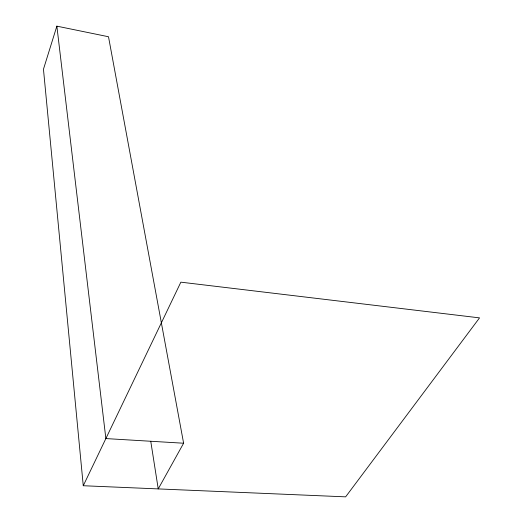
<?xml version="1.0" encoding="UTF-8"?>
<svg xmlns="http://www.w3.org/2000/svg" width="523" height="523" viewBox="0 0 523 523"><rect width="100%" height="100%" fill="white"/><g stroke="black" fill="none" stroke-linecap="round" stroke-linejoin="round"><path stroke-width="0.78" d="M150.768 441.366L158.234 488.907L183.612 443.223L108.503 36.747L56.863 26.15L43.461 69.219L83.262 485.73L345.631 496.85L479.539 317.873L180.86 282.165L83.262 485.73M183.612 443.223L105.868 438.575L56.863 26.15"/></g></svg>
